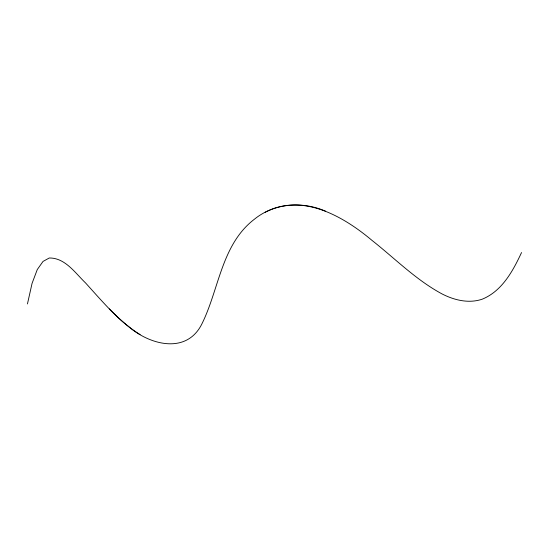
<?xml version="1.0" encoding="UTF-8"?>
<svg xmlns="http://www.w3.org/2000/svg" width="549" height="549" viewBox="0 0 549 549"><rect width="100%" height="100%" fill="white"/><g stroke="black" fill="none" stroke-linecap="round" stroke-linejoin="round"><path stroke-width="0.82" d="M27.45 303.947L32.055 283.401L37.27 269.573L43.028 261.427L49.266 257.996C65.173 257.756 75.186 273.011 85.548 282.934C94.044 292.329 102.395 301.861 111.262 310.912C116.827 316.519 122.619 321.92 128.843 326.792C150.069 345.033 186.701 354.661 201.922 323.841C219.243 288.952 221.377 244.291 254.661 219.024C274.438 202.993 302.746 201.14 325.632 211.221M521.55 252.54C512.917 270.986 502.129 291.032 482.276 299.171C468.873 303.741 454.476 300.255 442.226 294.024C416.06 280.011 395.088 258.6 371.961 240.366C343.448 216.354 302.286 192.63 265.215 212.278M140.105 334.574C128.631 327.568 118.653 318.454 109.285 308.888"/></g></svg>
